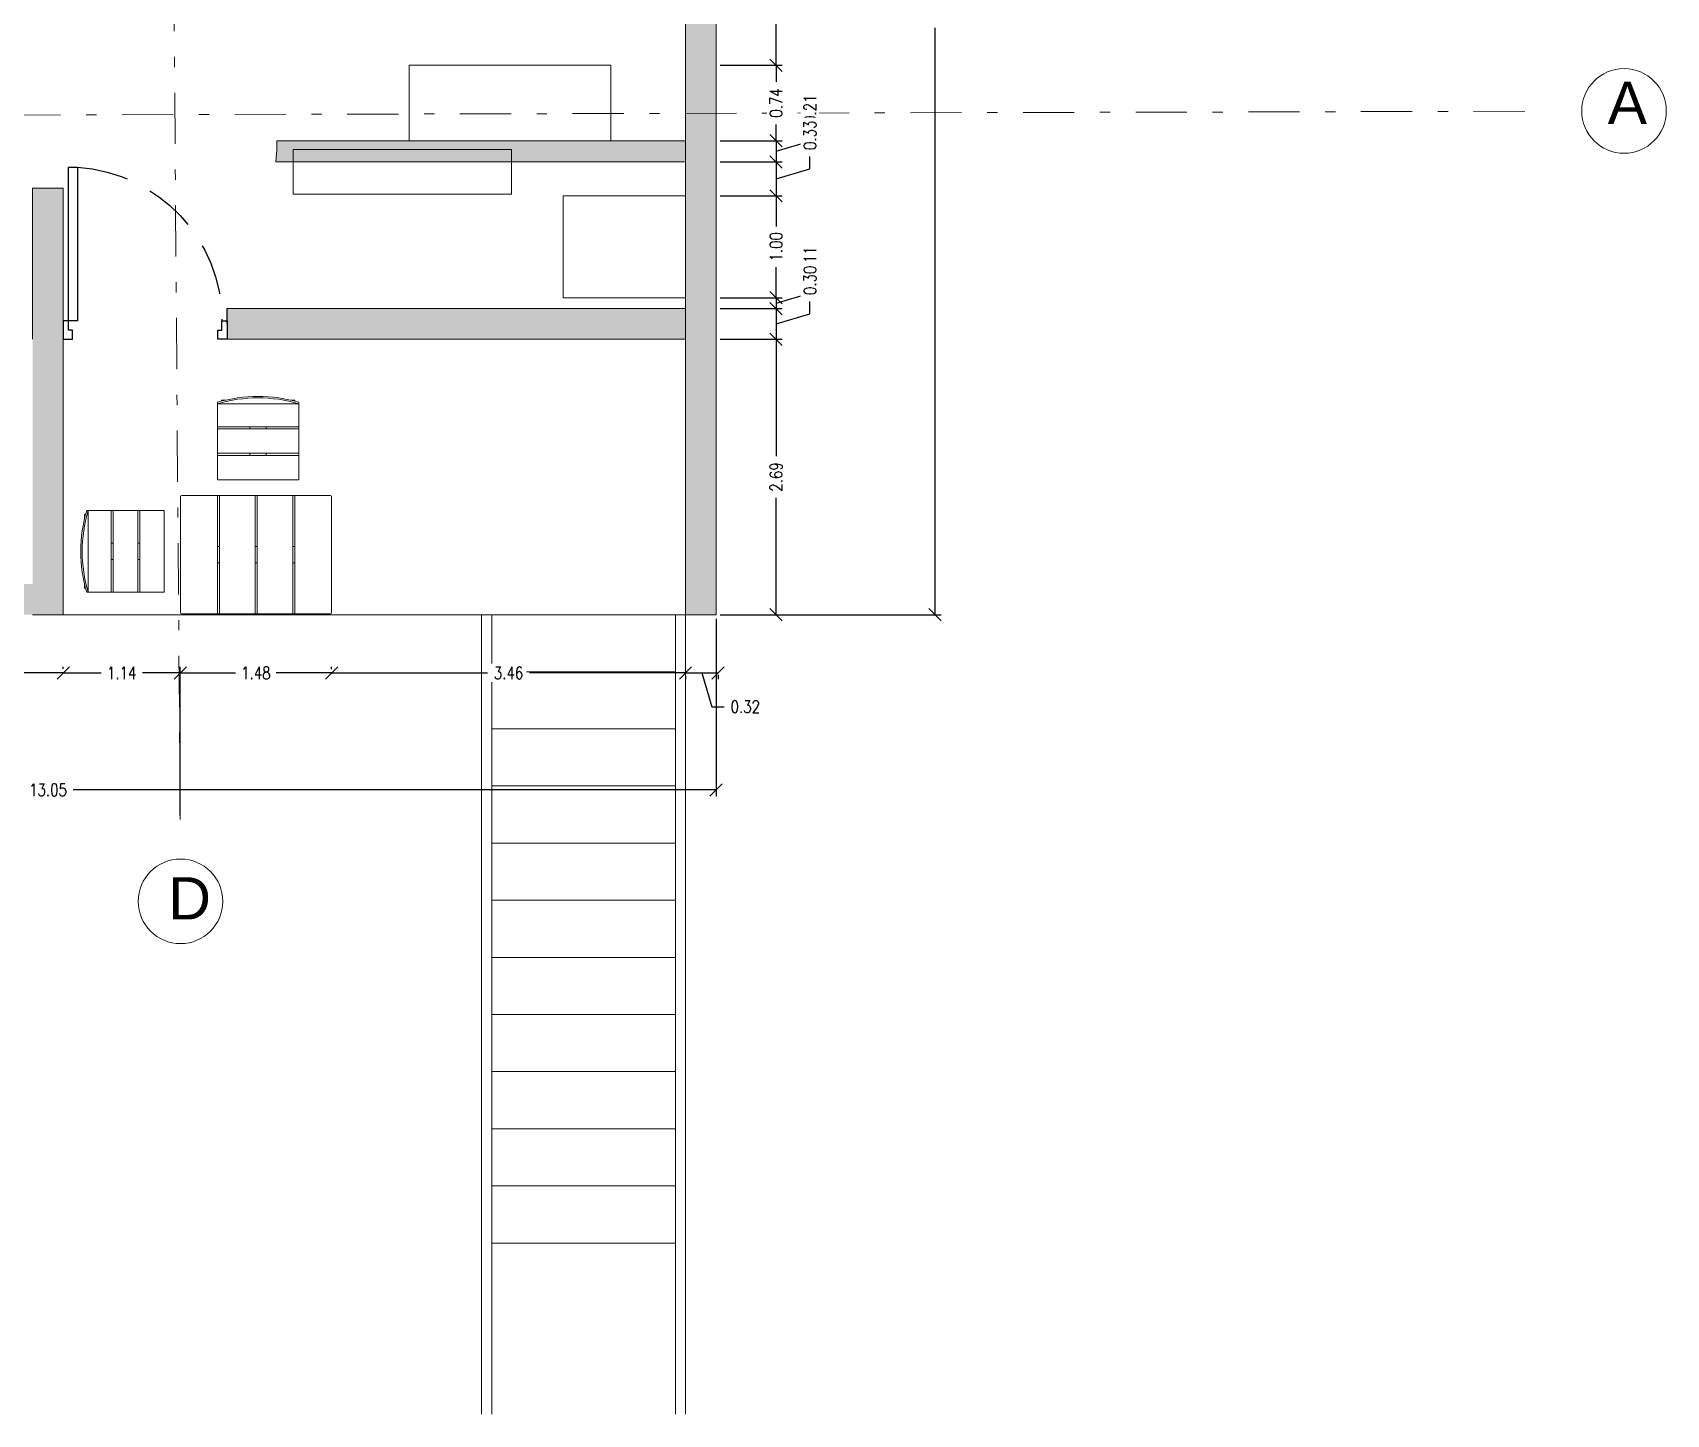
# Model space of a CAD drawing. Header units: inches. Extents: x 2.9 to 69.3, y 3.4 to 29.2.
# Drawn here: x 19.29 to 35.24, y 3.4 to 16.89 of the extents above; entities that cross this region are included whole.
import ezdxf

# ---------------------------------------------------------------- set-up
doc = ezdxf.new("R2010")
doc.units = ezdxf.units.IN
doc.header["$MEASUREMENT"] = 0
doc.linetypes.add('DASHDOT', pattern=[1, 0.5, -0.25, 0, -0.25])
doc.linetypes.add('HIDDEN', pattern=[0.375, 0.25, -0.125])
doc.layers.get('DEFPOINTS').update_dxf_attribs({"color": 210})
for name, color, linetype, lineweight in [('A-ANNO-NOTE', 7, 'Continuous', 35), ('A-DOOR-FULL', 4, 'Continuous', 25), ('A-FLOR-LEVL', 7, 'Continuous', 35), ('A-FLOR-STRS', 4, 'Continuous', 25), ('A-WALL-FULL-EXTR', 7, 'Continuous', 35)]:
    doc.layers.add(name, color=color, linetype=linetype, lineweight=lineweight)
doc.layers.add('A-ANNO-SCRN', color=30, linetype='Continuous')
doc.styles.add('E-ROMANS', font='romans.shx', dxfattribs={"width": 0.8})
doc.styles.get("Standard").update_dxf_attribs({"font": 'Arial.ttf'})
doc.dimstyles.new('E-0100_ARW_18', dxfattribs={"dimscale": 0.001, "dimtxt": 180, "dimasz": 180, "dimexe": 90, "dimexo": 60, "dimgap": 90, "dimtad": 0, "dimzin": 0, "dimdsep": 46, "dimtxsty": 'E-ROMANS', "dimblk": 'OPEN90', "dimcen": 90, "dimclrd": 256, "dimclre": 256, "dimclrt": 256, "dimadec": 0, "dimazin": 0, "dimtfac": 1, "dimtmove": 1, "dimatfit": 3, "dimldrblk": 'OPEN90', "dimfxl": 1, "dimtfill": 1, "dimtolj": 1, "dimtzin": 0, "dimarcsym": 0})

# ---------------------------------------------------------------- blocks, each defined once
blk = doc.blocks.new('DOOR-75')
for points in [[(-0.07, 0.84), (-0.07, 0.09), (-0.025, 0.09), (-0.025, 0.84), (-0.07, 0.84)], [(-0.775, 0.09), (-0.8, 0.09), (-0.8, 0), (-0.755, 0), (-0.755, 0.045), (-0.775, 0.045), (-0.775, 0.09)], [(-0.025, 0.09), (0, 0.09), (0, 0), (-0.045, 0), (-0.045, 0.045), (-0.025, 0.045), (-0.025, 0.09)]]:
    blk.add_lwpolyline(points)
at = {"linetype": 'HIDDEN'}
blk.add_arc((-0.0225, 0.089), 0.7525, 93.61808, 179.92486, dxfattribs=at)
blk = doc.blocks.new('_Oblique')
at = {"color": 0, "linetype": 'ByBlock', "lineweight": -2}
blk.add_line((-0.5, -0.5), (0.5, 0.5), dxfattribs=at)
blk = doc.blocks.new('*D108')
at = {"lineweight": -2, "transparency": 16777216}
for p, q in [((26.002, 18.972), (26.608, 18.972)), ((26.002, 16.572), (26.608, 16.572))]:
    blk.add_line(p, q, dxfattribs=at)
at = {"transparency": 16777216}
for p, q in [((26.548, 18.972), (26.548, 17.978)), ((26.548, 16.572), (26.548, 17.566))]:
    blk.add_line(p, q, dxfattribs=at)
at = {"layer": 'DEFPOINTS', "color": 0, "transparency": 16777216}
for p in [(25.962, 18.972), (25.962, 16.572), (26.548, 16.572)]:
    blk.add_point(p, dxfattribs=at)
at = {"transparency": 16777216, "xscale": 0.12, "yscale": 0.12, "zscale": 0.12}
for p, rotation in [((26.548, 18.972), 90), ((26.548, 16.572), 270)]:
    blk.add_blockref('_Oblique', p, dxfattribs=dict(at, rotation=rotation))
at = {"transparency": 16777216, "insert": (26.548, 17.772), "char_height": 0.12, "attachment_point": 5, "rotation": 90, "style": 'E-ROMANS', "bg_fill": 3, "box_fill_scale": 1.25, "bg_fill_color": 256, "bg_fill_true_color": 13158600, "bg_fill_transparency": 0}
blk.add_mtext('\\A1;2.40', dxfattribs=at)
blk = doc.blocks.new('_Open90')
at = {"color": 0, "linetype": 'ByBlock', "lineweight": -2}
for p, q in [((0, 0), (-1, 0)), ((-0.5, 0.5), (0, 0)), ((0, 0), (-0.5, -0.5))]:
    blk.add_line(p, q, dxfattribs=at)
blk = doc.blocks.new('*D109')
at = {"lineweight": -2, "transparency": 16777216}
for p, q in [((26.002, 16.572), (26.608, 16.572)), ((26.002, 15.835), (26.608, 15.835))]:
    blk.add_line(p, q, dxfattribs=at)
at = {"transparency": 16777216}
for p, q in [((26.548, 16.572), (26.548, 16.412)), ((26.548, 15.835), (26.548, 15.995))]:
    blk.add_line(p, q, dxfattribs=at)
at = {"layer": 'DEFPOINTS', "color": 0, "transparency": 16777216}
for p in [(25.962, 16.572), (25.962, 15.835), (26.548, 15.835)]:
    blk.add_point(p, dxfattribs=at)
at = {"transparency": 16777216, "xscale": 0.12, "yscale": 0.12, "zscale": 0.12}
for p, rotation in [((26.548, 16.572), 90), ((26.548, 15.835), 270)]:
    blk.add_blockref('_Oblique', p, dxfattribs=dict(at, rotation=rotation))
at = {"transparency": 16777216, "insert": (26.548, 16.204), "char_height": 0.12, "attachment_point": 5, "rotation": 90, "style": 'E-ROMANS', "bg_fill": 3, "box_fill_scale": 1.25, "bg_fill_color": 256, "bg_fill_true_color": 13158600, "bg_fill_transparency": 0}
blk.add_mtext('\\A1;0.74', dxfattribs=at)
blk = doc.blocks.new('*D110')
at = {"lineweight": -2, "transparency": 16777216}
for p, q in [((26.002, 15.835), (26.608, 15.835)), ((26.002, 15.628), (26.608, 15.628))]:
    blk.add_line(p, q, dxfattribs=at)
at = {"transparency": 16777216}
for p, q in [((26.548, 15.835), (26.548, 15.628)), ((26.548, 15.732), (26.878, 15.831)), ((26.878, 15.831), (26.878, 15.951))]:
    blk.add_line(p, q, dxfattribs=at)
at = {"layer": 'DEFPOINTS', "color": 0, "transparency": 16777216}
for p in [(25.962, 15.835), (25.962, 15.628), (26.548, 15.628)]:
    blk.add_point(p, dxfattribs=at)
at = {"transparency": 16777216, "xscale": 0.12, "yscale": 0.12, "zscale": 0.12}
for p, rotation in [((26.548, 15.835), 90), ((26.548, 15.628), 270)]:
    blk.add_blockref('_Oblique', p, dxfattribs=dict(at, rotation=rotation))
at = {"transparency": 16777216, "insert": (26.878, 16.143), "char_height": 0.12, "attachment_point": 5, "rotation": 90, "style": 'E-ROMANS', "bg_fill": 3, "box_fill_scale": 1.25, "bg_fill_color": 256, "bg_fill_true_color": 13158600, "bg_fill_transparency": 0}
blk.add_mtext('\\A1;0.21', dxfattribs=at)
blk = doc.blocks.new('*D111')
at = {"transparency": 16777216}
for p, q in [((26.878, 15.562), (26.878, 15.682)), ((26.548, 15.628), (26.548, 15.297)), ((26.548, 15.463), (26.878, 15.562))]:
    blk.add_line(p, q, dxfattribs=at)
at = {"lineweight": -2, "transparency": 16777216}
for p, q in [((26.002, 15.628), (26.608, 15.628)), ((26.002, 15.297), (26.608, 15.297))]:
    blk.add_line(p, q, dxfattribs=at)
at = {"layer": 'DEFPOINTS', "color": 0, "transparency": 16777216}
for p in [(25.962, 15.628), (25.962, 15.297), (26.548, 15.297)]:
    blk.add_point(p, dxfattribs=at)
at = {"transparency": 16777216, "xscale": 0.12, "yscale": 0.12, "zscale": 0.12}
for p, rotation in [((26.548, 15.628), 90), ((26.548, 15.297), 270)]:
    blk.add_blockref('_Oblique', p, dxfattribs=dict(at, rotation=rotation))
at = {"transparency": 16777216, "insert": (26.878, 15.888), "char_height": 0.12, "attachment_point": 5, "rotation": 90, "style": 'E-ROMANS', "bg_fill": 3, "box_fill_scale": 1.25, "bg_fill_color": 256, "bg_fill_true_color": 13158600, "bg_fill_transparency": 0}
blk.add_mtext('\\A1;0.33', dxfattribs=at)
blk = doc.blocks.new('*D112')
at = {"lineweight": -2, "transparency": 16777216}
for p, q in [((26.002, 15.297), (26.608, 15.297)), ((26.002, 14.301), (26.608, 14.301))]:
    blk.add_line(p, q, dxfattribs=at)
at = {"transparency": 16777216}
for p, q in [((26.548, 15.297), (26.548, 14.998)), ((26.548, 14.301), (26.548, 14.599))]:
    blk.add_line(p, q, dxfattribs=at)
at = {"layer": 'DEFPOINTS', "color": 0, "transparency": 16777216}
for p in [(25.962, 15.297), (25.962, 14.301), (26.548, 14.301)]:
    blk.add_point(p, dxfattribs=at)
at = {"transparency": 16777216, "xscale": 0.12, "yscale": 0.12, "zscale": 0.12}
for p, rotation in [((26.548, 15.297), 90), ((26.548, 14.301), 270)]:
    blk.add_blockref('_Oblique', p, dxfattribs=dict(at, rotation=rotation))
at = {"transparency": 16777216, "insert": (26.548, 14.799), "char_height": 0.12, "attachment_point": 5, "rotation": 90, "style": 'E-ROMANS', "bg_fill": 3, "box_fill_scale": 1.25, "bg_fill_color": 256, "bg_fill_true_color": 13158600, "bg_fill_transparency": 0}
blk.add_mtext('\\A1;1.00', dxfattribs=at)
blk = doc.blocks.new('*D113')
at = {"transparency": 16777216}
for p, q in [((26.548, 14.301), (26.548, 14.421)), ((26.878, 14.347), (26.878, 14.467)), ((26.548, 14.248), (26.878, 14.347)), ((26.548, 14.301), (26.548, 14.196)), ((26.548, 14.301), (26.548, 14.196)), ((26.548, 14.196), (26.548, 14.076))]:
    blk.add_line(p, q, dxfattribs=at)
at = {"lineweight": -2, "transparency": 16777216}
for p, q in [((26.002, 14.301), (26.608, 14.301)), ((26.002, 14.196), (26.608, 14.196))]:
    blk.add_line(p, q, dxfattribs=at)
at = {"layer": 'DEFPOINTS', "color": 0, "transparency": 16777216}
for p in [(25.962, 14.301), (25.962, 14.196), (26.548, 14.196)]:
    blk.add_point(p, dxfattribs=at)
at = {"transparency": 16777216, "xscale": 0.12, "yscale": 0.12, "zscale": 0.12}
for p, rotation in [((26.548, 14.301), 270), ((26.548, 14.196), 90)]:
    blk.add_blockref('_Oblique', p, dxfattribs=dict(at, rotation=rotation))
at = {"transparency": 16777216, "insert": (26.878, 14.66), "char_height": 0.12, "attachment_point": 5, "rotation": 90, "style": 'E-ROMANS', "bg_fill": 3, "box_fill_scale": 1.25, "bg_fill_color": 256, "bg_fill_true_color": 13158600, "bg_fill_transparency": 0}
blk.add_mtext('\\A1;0.11', dxfattribs=at)
blk = doc.blocks.new('*D114')
at = {"transparency": 16777216}
for p, q in [((26.878, 14.145), (26.878, 14.265)), ((26.548, 14.196), (26.548, 13.896)), ((26.548, 14.046), (26.878, 14.145))]:
    blk.add_line(p, q, dxfattribs=at)
at = {"lineweight": -2, "transparency": 16777216}
for p, q in [((26.002, 14.196), (26.608, 14.196)), ((26.002, 13.896), (26.608, 13.896))]:
    blk.add_line(p, q, dxfattribs=at)
at = {"layer": 'DEFPOINTS', "color": 0, "transparency": 16777216}
for p in [(25.962, 14.196), (25.962, 13.896), (26.548, 13.896)]:
    blk.add_point(p, dxfattribs=at)
at = {"transparency": 16777216, "xscale": 0.12, "yscale": 0.12, "zscale": 0.12}
for p, rotation in [((26.548, 14.196), 90), ((26.548, 13.896), 270)]:
    blk.add_blockref('_Oblique', p, dxfattribs=dict(at, rotation=rotation))
at = {"transparency": 16777216, "insert": (26.878, 14.471), "char_height": 0.12, "attachment_point": 5, "rotation": 90, "style": 'E-ROMANS', "bg_fill": 3, "box_fill_scale": 1.25, "bg_fill_color": 256, "bg_fill_true_color": 13158600, "bg_fill_transparency": 0}
blk.add_mtext('\\A1;0.30', dxfattribs=at)
blk = doc.blocks.new('*D115')
at = {"lineweight": -2, "transparency": 16777216}
for p, q in [((26.002, 13.896), (26.608, 13.896)), ((26.002, 11.206), (26.608, 11.206))]:
    blk.add_line(p, q, dxfattribs=at)
at = {"transparency": 16777216}
for p, q in [((26.548, 13.896), (26.548, 12.755)), ((26.548, 11.206), (26.548, 12.347))]:
    blk.add_line(p, q, dxfattribs=at)
at = {"layer": 'DEFPOINTS', "color": 0, "transparency": 16777216}
for p in [(25.962, 13.896), (25.962, 11.206), (26.548, 11.206)]:
    blk.add_point(p, dxfattribs=at)
at = {"transparency": 16777216, "xscale": 0.12, "yscale": 0.12, "zscale": 0.12}
for p, rotation in [((26.548, 13.896), 90), ((26.548, 11.206), 270)]:
    blk.add_blockref('_Oblique', p, dxfattribs=dict(at, rotation=rotation))
at = {"transparency": 16777216, "insert": (26.548, 12.551), "char_height": 0.12, "attachment_point": 5, "rotation": 90, "style": 'E-ROMANS', "bg_fill": 3, "box_fill_scale": 1.25, "bg_fill_color": 256, "bg_fill_true_color": 13158600, "bg_fill_transparency": 0}
blk.add_mtext('\\A1;2.69', dxfattribs=at)
blk = doc.blocks.new('*D116')
at = {"lineweight": -2, "transparency": 16777216}
for p, q in [((26.002, 23.161), (28.16, 23.161)), ((26.002, 11.206), (28.16, 11.206))]:
    blk.add_line(p, q, dxfattribs=at)
at = {"transparency": 16777216}
for p, q in [((28.1, 23.161), (28.1, 17.429)), ((28.1, 11.206), (28.1, 16.939))]:
    blk.add_line(p, q, dxfattribs=at)
at = {"layer": 'DEFPOINTS', "color": 0, "transparency": 16777216}
for p in [(25.962, 23.161), (25.962, 11.206), (28.1, 11.206)]:
    blk.add_point(p, dxfattribs=at)
at = {"transparency": 16777216, "xscale": 0.12, "yscale": 0.12, "zscale": 0.12}
for p, rotation in [((28.1, 23.161), 90), ((28.1, 11.206), 270)]:
    blk.add_blockref('_Oblique', p, dxfattribs=dict(at, rotation=rotation))
at = {"transparency": 16777216, "insert": (28.1, 17.184), "char_height": 0.12, "attachment_point": 5, "rotation": 90, "style": 'E-ROMANS', "bg_fill": 3, "box_fill_scale": 1.25, "bg_fill_color": 256, "bg_fill_true_color": 13158600, "bg_fill_transparency": 0}
blk.add_mtext('\\A1;11.96', dxfattribs=at)
blk = doc.blocks.new('*D140')
at = {"lineweight": -2, "transparency": 16777216}
for p, q in [((12.911, 11.166), (12.911, 9.435)), ((25.962, 11.166), (25.962, 9.435))]:
    blk.add_line(p, q, dxfattribs=at)
at = {"transparency": 16777216}
for p, q in [((12.911, 9.495), (19.192, 9.495)), ((25.962, 9.495), (19.682, 9.495))]:
    blk.add_line(p, q, dxfattribs=at)
at = {"layer": 'DEFPOINTS', "color": 0, "transparency": 16777216}
for p in [(12.911, 11.206), (25.962, 11.206), (25.962, 9.495)]:
    blk.add_point(p, dxfattribs=at)
at = {"transparency": 16777216, "xscale": 0.12, "yscale": 0.12, "zscale": 0.12, "rotation": 180}
blk.add_blockref('_Oblique', (12.911, 9.495), dxfattribs=at)
at = {"transparency": 16777216, "xscale": 0.12, "yscale": 0.12, "zscale": 0.12}
blk.add_blockref('_Oblique', (25.962, 9.495), dxfattribs=at)
at = {"transparency": 16777216, "insert": (19.437, 9.495), "char_height": 0.12, "attachment_point": 5, "style": 'E-ROMANS', "bg_fill": 3, "box_fill_scale": 1.25, "bg_fill_color": 256, "bg_fill_true_color": 13158600, "bg_fill_transparency": 0}
blk.add_mtext('\\A1;13.05', dxfattribs=at)
blk = doc.blocks.new('*D95')
at = {"lineweight": -2, "transparency": 16777216}
for p, q in [((17.693, 10.674), (17.693, 10.697)), ((19.586, 10.677), (19.586, 10.697))]:
    blk.add_line(p, q, dxfattribs=at)
at = {"transparency": 16777216}
for p, q in [((17.693, 10.637), (18.443, 10.637)), ((19.586, 10.637), (18.837, 10.637))]:
    blk.add_line(p, q, dxfattribs=at)
at = {"layer": 'DEFPOINTS', "color": 0, "transparency": 16777216}
for p in [(17.693, 10.634), (19.586, 10.637), (19.586, 10.637)]:
    blk.add_point(p, dxfattribs=at)
at = {"transparency": 16777216, "xscale": 0.12, "yscale": 0.12, "zscale": 0.12, "rotation": 180}
blk.add_blockref('_Oblique', (17.693, 10.637), dxfattribs=at)
at = {"transparency": 16777216, "xscale": 0.12, "yscale": 0.12, "zscale": 0.12}
blk.add_blockref('_Oblique', (19.586, 10.637), dxfattribs=at)
at = {"transparency": 16777216, "insert": (18.64, 10.637), "char_height": 0.12, "attachment_point": 5, "style": 'E-ROMANS', "bg_fill": 3, "box_fill_scale": 1.25, "bg_fill_color": 256, "bg_fill_true_color": 13158600, "bg_fill_transparency": 0}
blk.add_mtext('\\A1;1.89', dxfattribs=at)
blk = doc.blocks.new('*D143')
at = {"lineweight": -2, "transparency": 16777216}
for p, q in [((19.586, 10.677), (19.586, 10.697)), ((20.728, 9.244), (20.728, 10.697))]:
    blk.add_line(p, q, dxfattribs=at)
at = {"transparency": 16777216}
for p, q in [((19.586, 10.637), (19.955, 10.637)), ((20.728, 10.637), (20.359, 10.637))]:
    blk.add_line(p, q, dxfattribs=at)
at = {"layer": 'DEFPOINTS', "color": 0, "transparency": 16777216}
for p in [(19.586, 10.637), (20.728, 10.637), (20.728, 9.204)]:
    blk.add_point(p, dxfattribs=at)
at = {"transparency": 16777216, "xscale": 0.12, "yscale": 0.12, "zscale": 0.12, "rotation": 180}
blk.add_blockref('_Oblique', (19.586, 10.637), dxfattribs=at)
at = {"transparency": 16777216, "xscale": 0.12, "yscale": 0.12, "zscale": 0.12}
blk.add_blockref('_Oblique', (20.728, 10.637), dxfattribs=at)
at = {"transparency": 16777216, "insert": (20.157, 10.637), "char_height": 0.12, "attachment_point": 5, "style": 'E-ROMANS', "bg_fill": 3, "box_fill_scale": 1.25, "bg_fill_color": 256, "bg_fill_true_color": 13158600, "bg_fill_transparency": 0}
blk.add_mtext('\\A1;1.14', dxfattribs=at)
blk = doc.blocks.new('*D144')
at = {"lineweight": -2, "transparency": 16777216}
for p, q in [((20.728, 9.244), (20.728, 10.697)), ((22.206, 10.674), (22.206, 10.697))]:
    blk.add_line(p, q, dxfattribs=at)
at = {"transparency": 16777216}
for p, q in [((20.728, 10.637), (21.268, 10.637)), ((22.206, 10.637), (21.666, 10.637))]:
    blk.add_line(p, q, dxfattribs=at)
at = {"layer": 'DEFPOINTS', "color": 0, "transparency": 16777216}
for p in [(22.206, 10.637), (22.206, 10.634), (20.728, 9.204)]:
    blk.add_point(p, dxfattribs=at)
at = {"transparency": 16777216, "xscale": 0.12, "yscale": 0.12, "zscale": 0.12, "rotation": 180}
blk.add_blockref('_Oblique', (20.728, 10.637), dxfattribs=at)
at = {"transparency": 16777216, "xscale": 0.12, "yscale": 0.12, "zscale": 0.12}
blk.add_blockref('_Oblique', (22.206, 10.637), dxfattribs=at)
at = {"transparency": 16777216, "insert": (21.467, 10.637), "char_height": 0.12, "attachment_point": 5, "style": 'E-ROMANS', "bg_fill": 3, "box_fill_scale": 1.25, "bg_fill_color": 256, "bg_fill_true_color": 13158600, "bg_fill_transparency": 0}
blk.add_mtext('\\A1;1.48', dxfattribs=at)
blk = doc.blocks.new('*D145')
at = {"lineweight": -2, "transparency": 16777216}
for p, q in [((22.206, 10.674), (22.206, 10.697)), ((25.663, 10.608), (25.663, 10.577))]:
    blk.add_line(p, q, dxfattribs=at)
at = {"transparency": 16777216}
for p, q in [((22.206, 10.637), (23.729, 10.637)), ((25.663, 10.637), (24.141, 10.637))]:
    blk.add_line(p, q, dxfattribs=at)
at = {"layer": 'DEFPOINTS', "color": 0, "transparency": 16777216}
for p in [(22.206, 10.634), (25.663, 10.648), (25.663, 10.637)]:
    blk.add_point(p, dxfattribs=at)
at = {"transparency": 16777216, "xscale": 0.12, "yscale": 0.12, "zscale": 0.12, "rotation": 180}
blk.add_blockref('_Oblique', (22.206, 10.637), dxfattribs=at)
at = {"transparency": 16777216, "xscale": 0.12, "yscale": 0.12, "zscale": 0.12}
blk.add_blockref('_Oblique', (25.663, 10.637), dxfattribs=at)
at = {"transparency": 16777216, "insert": (23.935, 10.637), "char_height": 0.12, "attachment_point": 5, "style": 'E-ROMANS', "bg_fill": 3, "box_fill_scale": 1.25, "bg_fill_color": 256, "bg_fill_true_color": 13158600, "bg_fill_transparency": 0}
blk.add_mtext('\\A1;3.46', dxfattribs=at)
blk = doc.blocks.new('*D146')
at = {"transparency": 16777216}
for p, q in [((25.663, 10.637), (25.981, 10.637)), ((25.822, 10.637), (25.921, 10.307)), ((25.921, 10.307), (26.041, 10.307))]:
    blk.add_line(p, q, dxfattribs=at)
at = {"lineweight": -2, "transparency": 16777216}
for p, q in [((25.663, 10.608), (25.663, 10.577)), ((25.981, 10.617), (25.981, 10.577))]:
    blk.add_line(p, q, dxfattribs=at)
at = {"layer": 'DEFPOINTS', "color": 0, "transparency": 16777216}
for p in [(25.663, 10.648), (25.981, 10.657), (25.981, 10.637)]:
    blk.add_point(p, dxfattribs=at)
at = {"transparency": 16777216, "xscale": 0.12, "yscale": 0.12, "zscale": 0.12, "rotation": 180}
blk.add_blockref('_Oblique', (25.663, 10.637), dxfattribs=at)
at = {"transparency": 16777216, "xscale": 0.12, "yscale": 0.12, "zscale": 0.12}
blk.add_blockref('_Oblique', (25.981, 10.637), dxfattribs=at)
at = {"transparency": 16777216, "insert": (26.247, 10.307), "char_height": 0.12, "attachment_point": 5, "style": 'E-ROMANS', "bg_fill": 3, "box_fill_scale": 1.25, "bg_fill_color": 256, "bg_fill_true_color": 13158600, "bg_fill_transparency": 0}
blk.add_mtext('\\A1;0.32', dxfattribs=at)

msp = doc.modelspace()

# ---------------------------------------------------------------- hatches: boundary and pattern name
at = {"layer": 'A-ANNO-SCRN'}
h = msp.add_hatch(color=256, dxfattribs=at)
h.dxf.hatch_style = 1
h.set_gradient(color1=(51, 51, 51), color2=(51, 51, 51), tint=1)
h.paths.add_polyline_path([(25.663, 14.196), (21.182, 14.196), (21.183, 14.076), (21.186, 14.076), (21.186, 13.896), (25.663, 13.896)])
h.paths.add_polyline_path([(25.962, 20.324), (25.663, 20.323), (25.663, 16.052), (25.962, 16.052)])
h.paths.add_polyline_path([(25.962, 23.161), (23.97, 23.161), (23.97, 22.863), (25.663, 22.863), (25.663, 20.323), (25.962, 20.324)])
h.paths.add_polyline_path([(25.703, 22.564, -1), (25.922, 22.564, -1)], flags=16)
h.paths.add_polyline_path([(22.376, 23.161), (20.728, 23.161), (20.728, 22.863), (22.376, 22.863)])
h.paths.add_polyline_path([(20.728, 23.161), (19.586, 23.161), (19.287, 23.161), (18.132, 23.161), (18.132, 22.863), (19.088, 22.863), (19.287, 22.863), (19.287, 20.472), (19.586, 20.472), (19.586, 22.863), (20.728, 22.863)])
h.paths.add_polyline_path([(16.099, 23.161), (12.911, 23.161), (12.911, 20.31), (13.21, 20.311), (13.21, 22.863), (16.099, 22.863)])
h.paths.add_polyline_path([(13.17, 22.564, -1), (12.951, 22.564, -1)], flags=16)
h.paths.add_polyline_path([(18.132, 23.161), (17.693, 23.161), (17.693, 22.863), (18.132, 22.863)])
h = msp.add_hatch(color=256, dxfattribs=at)
h.dxf.hatch_style = 1
h.set_gradient(color1=(51, 51, 51), color2=(51, 51, 51), tint=1)
h.paths.add_polyline_path([(13.21, 20.331), (12.911, 20.33), (12.911, 16.071), (13.21, 16.072)])
h.paths.add_polyline_path([(13.21, 16.072), (12.911, 16.071), (12.911, 11.206), (16.099, 11.206), (16.099, 11.505), (13.21, 11.505)])
h.paths.add_polyline_path([(19.287, 11.206), (19.586, 11.206), (19.586, 13.896), (19.586, 13.896), (19.586, 14.076), (19.586, 15.371), (19.287, 15.371), (19.287, 13.896), (19.287, 11.784), (19.287, 11.505), (18.135, 11.505), (18.135, 11.206)])
h.paths.add_polyline_path([(25.962, 16.103), (25.663, 16.102), (25.663, 11.206), (25.962, 11.206)])
at = {"layer": 'A-ANNO-SCRN', "lineweight": 5}
h = msp.add_hatch(color=256, dxfattribs=at)
h.dxf.hatch_style = 1
h.set_gradient(color1=(51, 51, 51), color2=(51, 51, 51), tint=1)
h.paths.add_polyline_path([(21.672, 15.835), (21.672, 15.751), (21.661, 15.628), (25.663, 15.628), (25.663, 15.835)])

# ---------------------------------------------------------------- linework, layer by layer
at = {"color": 0, "lineweight": 5}
for p, q in [((22.144, 15.751), (23.821, 15.751)), ((21.888, 13.266), (21.091, 13.266)), ((21.13, 13.302), (21.13, 13.292)), ((21.13, 13.302), (21.175, 13.302)), ((21.808, 13.302), (21.848, 13.302)), ((21.848, 13.302), (21.848, 13.291)), ((21.888, 12.523), (21.888, 13.28)), ((21.888, 13.041), (21.091, 13.041)), ((21.888, 13.021), (21.091, 13.021)), ((21.409, 13.021), (21.409, 13.041)), ((21.569, 13.021), (21.569, 13.041)), ((21.888, 12.782), (21.091, 12.782)), ((21.409, 12.762), (21.409, 12.782)), ((21.569, 12.762), (21.569, 12.782)), ((21.888, 12.762), (21.091, 12.762)), ((21.13, 12.523), (21.19, 12.523)), ((20.915, 12.37), (20.895, 12.37)), ((21.091, 12.37), (21.091, 11.214)), ((21.111, 12.37), (21.111, 11.214)), ((21.174, 12.37), (21.154, 12.37)), ((21.459, 12.37), (21.459, 11.214)), ((21.479, 12.37), (21.479, 11.214)), ((21.828, 12.37), (21.828, 11.214)), ((21.848, 12.37), (21.848, 11.214)), ((19.793, 12.183), (19.804, 12.183)), ((19.793, 12.143), (19.793, 12.183)), ((19.815, 12.223), (19.875, 12.223)), ((19.829, 12.223), (19.829, 11.426)), ((20.572, 12.223), (19.875, 12.223)), ((20.054, 12.223), (20.054, 11.426)), ((20.074, 12.223), (20.074, 11.426)), ((20.313, 12.223), (20.313, 11.426)), ((20.333, 12.223), (20.333, 11.426)), ((20.074, 11.904), (20.054, 11.904)), ((20.333, 11.904), (20.313, 11.904)), ((21.111, 11.871), (21.091, 11.871)), ((21.479, 11.871), (21.459, 11.871)), ((21.848, 11.871), (21.828, 11.871)), ((20.054, 11.744), (20.074, 11.744)), ((20.313, 11.744), (20.333, 11.744)), ((21.111, 11.712), (21.091, 11.712)), ((21.479, 11.712), (21.459, 11.712)), ((21.848, 11.712), (21.828, 11.712)), ((19.793, 11.465), (19.793, 11.51)), ((19.793, 11.465), (19.804, 11.465))]:
    msp.add_line(p, q, dxfattribs=at)
at = {"color": 0, "lineweight": 9}
for p, q in [((25.659, 14.196), (21.182, 14.196)), ((19.586, 13.896), (19.676, 13.896)), ((21.186, 13.896), (25.663, 13.896)), ((19.815, 11.426), (19.875, 11.426)), ((25.962, 11.206), (25.663, 11.206))]:
    msp.add_line(p, q, dxfattribs=at)
msp.add_line((21.182, 14.196), (21.186, 13.896))
at = {"color": 0, "lineweight": 5}
for points in [[(22.963, 16.572), (24.935, 16.572), (24.935, 15.835), (22.963, 15.835), (22.963, 16.572)], [(21.672, 15.751), (21.672, 15.835), (25.663, 15.835)], [(21.672, 15.751), (21.661, 15.628), (25.652, 15.628)], [(23.963, 15.312), (21.831, 15.312), (21.831, 15.751), (23.963, 15.751), (23.963, 15.312)], [(25.663, 15.297), (25.663, 14.301), (24.468, 14.301), (24.468, 15.297), (25.663, 15.297)], [(21.888, 12.523), (21.091, 12.523), (21.091, 13.28)], [(20.732, 11.223), (20.732, 12.36)], [(20.743, 12.37), (22.196, 12.37)], [(22.206, 12.36), (22.206, 11.223)], [(20.572, 12.223), (20.572, 11.426), (19.875, 11.426)]]:
    msp.add_lwpolyline(points, dxfattribs=at)
at = {"color": 0, "lineweight": 9}
for points in [[(19.586, 15.371), (19.287, 15.371), (19.287, 13.896)], [(22.196, 11.214), (20.743, 11.214)]]:
    msp.add_lwpolyline(points, dxfattribs=at)
at = {"color": 0, "lineweight": 5}
for centre, radius, start, end in [((21.489, 11.936), 1.402, 73.4852, 106.5148), ((21.489, 11.929), 1.395, 73.4037, 106.5963), ((20.744, 12.357), 0.0126, 97.4968, 166.2895), ((22.194, 12.357), 0.0126, 13.7105, 82.5032), ((21.159, 11.824), 1.402, 163.4852, 196.5148), ((21.166, 11.824), 1.395, 163.4037, 196.5963)]:
    msp.add_arc(centre, radius, start, end, dxfattribs=at)
at = {"color": 0, "lineweight": 9}
for centre, start, end in [((20.744, 11.226), 193.7105, 262.5032), ((22.194, 11.226), 277.4968, 346.2895)]:
    msp.add_arc(centre, 0.0126, start, end, dxfattribs=at)
at = {"layer": 'A-ANNO-NOTE', "color": 2, "linetype": 'DASHDOT', "lineweight": 5}
for p, q in [((20.728, 9.204), (20.587, 27.788)), ((33.86, 16.123), (5.196, 16.052))]:
    msp.add_line(p, q, dxfattribs=at)
at = {"layer": 'A-ANNO-NOTE', "color": 2, "lineweight": 9}
for centre in [(34.829, 16.126), (20.731, 8.406)]:
    msp.add_circle(centre, 0.413, dxfattribs=at)
at = {"layer": 'A-FLOR-LEVL', "color": 0, "lineweight": 9}
msp.add_line((19.586, 11.206), (23.87, 11.206), dxfattribs=at)
at = {"layer": 'A-FLOR-STRS', "color": 0, "lineweight": 9}
for p, q in [((23.671, 3.396), (23.671, 11.206)), ((23.77, 3.396), (23.77, 11.206)), ((23.77, 11.206), (25.663, 11.206)), ((25.564, 3.396), (25.564, 11.206)), ((25.663, 3.396), (25.663, 11.206)), ((23.77, 10.648), (25.564, 10.648)), ((23.77, 10.091), (25.564, 10.091)), ((23.77, 9.533), (25.564, 9.533)), ((23.77, 8.975), (25.564, 8.975)), ((23.77, 8.417), (25.564, 8.417)), ((23.77, 7.859), (25.564, 7.859)), ((23.77, 7.301), (25.564, 7.301)), ((23.77, 6.743), (25.564, 6.743)), ((23.77, 6.185), (25.564, 6.185)), ((23.77, 5.627), (25.564, 5.627)), ((23.77, 5.069), (25.564, 5.069))]:
    msp.add_line(p, q, dxfattribs=at)
at = {"layer": 'A-WALL-FULL-EXTR', "color": 0, "lineweight": 9}
for p, q in [((25.962, 11.206), (25.962, 23.161)), ((25.663, 11.206), (25.663, 22.863)), ((19.586, 11.206), (19.586, 15.371)), ((19.287, 11.206), (19.586, 11.206))]:
    msp.add_line(p, q, dxfattribs=at)

# ---------------------------------------------------------------- block references
at = {"layer": 'A-DOOR-FULL', "color": 0, "lineweight": 9, "xscale": -1.999870845646907, "yscale": 1.999870845646907, "zscale": 1.999870845646907}
msp.add_blockref('DOOR-75', (19.586, 13.896), dxfattribs=at)

# ---------------------------------------------------------------- texts
at = {"layer": 'A-ANNO-NOTE', "color": 2, "lineweight": 9, "char_height": 0.413, "attachment_point": 1}
for s, insert in [('A', (34.669, 16.411)), ('D', (20.612, 8.642))]:
    msp.add_mtext_dynamic_manual_height_columns(s, width=2.13344, gutter_width=1, heights=[0], dxfattribs=dict(at, insert=insert))

# ---------------------------------------------------------------- next in the draw order: dimensions: what is measured, and where the dimension line sits
dim = msp.add_linear_dim(base=(26.548, 16.572), p1=(25.962, 18.972), p2=(25.962, 16.572), angle=90, dimstyle='E-0100_ARW_18', override={"dimtxt": 120, "dimasz": 120, "dimexe": 60, "dimexo": 40, "dimgap": 60, "dimblk": 'Oblique', "dimcen": 60, "dimlwd": 65535})
dim.commit()
dim.dimension.update_dxf_attribs({"geometry": '*D108', "text_midpoint": (26.548, 17.772)})

# ---------------------------------------------------------------- next in the draw order: dimensions: what is measured, and where the dimension line sits
dim = msp.add_linear_dim(base=(26.548, 15.835), p1=(25.962, 16.572), p2=(25.962, 15.835), angle=90, dimstyle='E-0100_ARW_18', override={"dimtxt": 120, "dimasz": 120, "dimexe": 60, "dimexo": 40, "dimgap": 60, "dimblk": 'Oblique', "dimcen": 60, "dimlwd": 65535})
dim.commit()
dim.dimension.update_dxf_attribs({"geometry": '*D109', "text_midpoint": (26.548, 16.204)})

# ---------------------------------------------------------------- next in the draw order: dimensions: what is measured, and where the dimension line sits
dim = msp.add_linear_dim(base=(26.548, 15.628), p1=(25.962, 15.835), p2=(25.962, 15.628), angle=90, dimstyle='E-0100_ARW_18', override={"dimtxt": 120, "dimasz": 120, "dimexe": 60, "dimexo": 40, "dimgap": 60, "dimblk": 'Oblique', "dimcen": 60, "dimlwd": 65535})
dim.commit()
dim.dimension.update_dxf_attribs({"geometry": '*D110', "text_midpoint": (26.878, 16.011)})

# ---------------------------------------------------------------- next in the draw order: dimensions: what is measured, and where the dimension line sits
dim = msp.add_linear_dim(base=(26.548, 15.297), p1=(25.962, 15.628), p2=(25.962, 15.297), angle=90, dimstyle='E-0100_ARW_18', override={"dimtxt": 120, "dimasz": 120, "dimexe": 60, "dimexo": 40, "dimgap": 60, "dimblk": 'Oblique', "dimcen": 60, "dimlwd": 65535})
dim.commit()
dim.dimension.update_dxf_attribs({"geometry": '*D111', "text_midpoint": (26.878, 15.742)})

# ---------------------------------------------------------------- next in the draw order: dimensions: what is measured, and where the dimension line sits
dim = msp.add_linear_dim(base=(26.548, 14.301), p1=(25.962, 15.297), p2=(25.962, 14.301), angle=90, dimstyle='E-0100_ARW_18', override={"dimtxt": 120, "dimasz": 120, "dimexe": 60, "dimexo": 40, "dimgap": 60, "dimblk": 'Oblique', "dimcen": 60, "dimlwd": 65535})
dim.commit()
dim.dimension.update_dxf_attribs({"geometry": '*D112', "text_midpoint": (26.548, 14.799)})

# ---------------------------------------------------------------- next in the draw order: dimensions: what is measured, and where the dimension line sits
dim = msp.add_linear_dim(base=(26.5481, 14.1956), p1=(25.9622, 14.3008), p2=(25.9622, 14.1956), angle=90, dimstyle='E-0100_ARW_18', override={"dimtxt": 120, "dimasz": 120, "dimexe": 60, "dimexo": 40, "dimgap": 60, "dimblk": 'Oblique', "dimcen": 60, "dimlwd": 65535})
dim.commit()
dim.dimension.update_dxf_attribs({"geometry": '*D113', "text_midpoint": (26.8781, 14.5272)})

# ---------------------------------------------------------------- next in the draw order: dimensions: what is measured, and where the dimension line sits
dim = msp.add_linear_dim(base=(26.548, 13.896), p1=(25.962, 14.196), p2=(25.962, 13.896), angle=90, dimstyle='E-0100_ARW_18', override={"dimtxt": 120, "dimasz": 120, "dimexe": 60, "dimexo": 40, "dimgap": 60, "dimblk": 'Oblique', "dimcen": 60, "dimlwd": 65535})
dim.commit()
dim.dimension.update_dxf_attribs({"geometry": '*D114', "text_midpoint": (26.878, 14.325)})

# ---------------------------------------------------------------- next in the draw order: dimensions: what is measured, and where the dimension line sits
dim = msp.add_linear_dim(base=(26.548, 11.206), p1=(25.962, 13.896), p2=(25.962, 11.206), angle=90, dimstyle='E-0100_ARW_18', override={"dimtxt": 120, "dimasz": 120, "dimexe": 60, "dimexo": 40, "dimgap": 60, "dimblk": 'Oblique', "dimcen": 60, "dimlwd": 65535})
dim.commit()
dim.dimension.update_dxf_attribs({"geometry": '*D115', "text_midpoint": (26.548, 12.551)})

# ---------------------------------------------------------------- next in the draw order: dimensions: what is measured, and where the dimension line sits
dim = msp.add_linear_dim(base=(28.10046, 11.20635), p1=(25.96215, 23.16143), p2=(25.96215, 11.20635), angle=90, dimstyle='E-0100_ARW_18', override={"dimtxt": 120, "dimasz": 120, "dimexe": 60, "dimexo": 40, "dimgap": 60, "dimblk": 'Oblique', "dimcen": 60, "dimlwd": 65535})
dim.commit()
dim.dimension.update_dxf_attribs({"geometry": '*D116', "text_midpoint": (28.10046, 17.18389)})

# ---------------------------------------------------------------- next in the draw order: dimensions: what is measured, and where the dimension line sits
dim = msp.add_linear_dim(base=(25.962, 9.495), p1=(12.911, 11.206), p2=(25.962, 11.206), dimstyle='E-0100_ARW_18', override={"dimtxt": 120, "dimasz": 120, "dimexe": 60, "dimexo": 40, "dimgap": 60, "dimblk": 'Oblique', "dimcen": 60, "dimlwd": 65535})
dim.commit()
dim.dimension.update_dxf_attribs({"geometry": '*D140', "text_midpoint": (19.437, 9.495)})

# ---------------------------------------------------------------- next in the draw order: dimensions: what is measured, and where the dimension line sits
dim = msp.add_linear_dim(base=(19.586, 10.637), p1=(17.693, 10.634), p2=(19.586, 10.637), dimstyle='E-0100_ARW_18', override={"dimtxt": 120, "dimasz": 120, "dimexe": 60, "dimexo": 40, "dimgap": 60, "dimblk": 'Oblique', "dimcen": 60, "dimlwd": 65535})
dim.commit()
dim.dimension.update_dxf_attribs({"geometry": '*D95', "text_midpoint": (18.64, 10.637)})

# ---------------------------------------------------------------- next in the draw order: dimensions: what is measured, and where the dimension line sits
dim = msp.add_linear_dim(base=(20.728, 10.637), p1=(19.586, 10.637), p2=(20.728, 9.204), dimstyle='E-0100_ARW_18', override={"dimtxt": 120, "dimasz": 120, "dimexe": 60, "dimexo": 40, "dimgap": 60, "dimblk": 'Oblique', "dimcen": 60, "dimlwd": 65535})
dim.commit()
dim.dimension.update_dxf_attribs({"geometry": '*D143', "text_midpoint": (20.157, 10.637)})

# ---------------------------------------------------------------- next in the draw order: dimensions: what is measured, and where the dimension line sits
dim = msp.add_linear_dim(base=(22.206, 10.637), p1=(20.728, 9.204), p2=(22.206, 10.634), dimstyle='E-0100_ARW_18', override={"dimtxt": 120, "dimasz": 120, "dimexe": 60, "dimexo": 40, "dimgap": 60, "dimblk": 'Oblique', "dimcen": 60, "dimlwd": 65535})
dim.commit()
dim.dimension.update_dxf_attribs({"geometry": '*D144', "text_midpoint": (21.467, 10.637)})

# ---------------------------------------------------------------- next in the draw order: dimensions: what is measured, and where the dimension line sits
dim = msp.add_linear_dim(base=(25.663, 10.637), p1=(22.206, 10.634), p2=(25.663, 10.648), dimstyle='E-0100_ARW_18', override={"dimtxt": 120, "dimasz": 120, "dimexe": 60, "dimexo": 40, "dimgap": 60, "dimblk": 'Oblique', "dimcen": 60, "dimlwd": 65535})
dim.commit()
dim.dimension.update_dxf_attribs({"geometry": '*D145', "text_midpoint": (23.935, 10.637)})

# ---------------------------------------------------------------- next in the draw order: dimensions: what is measured, and where the dimension line sits
dim = msp.add_linear_dim(base=(25.981, 10.637), p1=(25.663, 10.648), p2=(25.981, 10.657), dimstyle='E-0100_ARW_18', override={"dimtxt": 120, "dimasz": 120, "dimexe": 60, "dimexo": 40, "dimgap": 60, "dimblk": 'Oblique', "dimcen": 60, "dimlwd": 65535})
dim.commit()
dim.dimension.update_dxf_attribs({"geometry": '*D146', "text_midpoint": (26.101, 10.307)})

doc.saveas('drawing.dxf')
